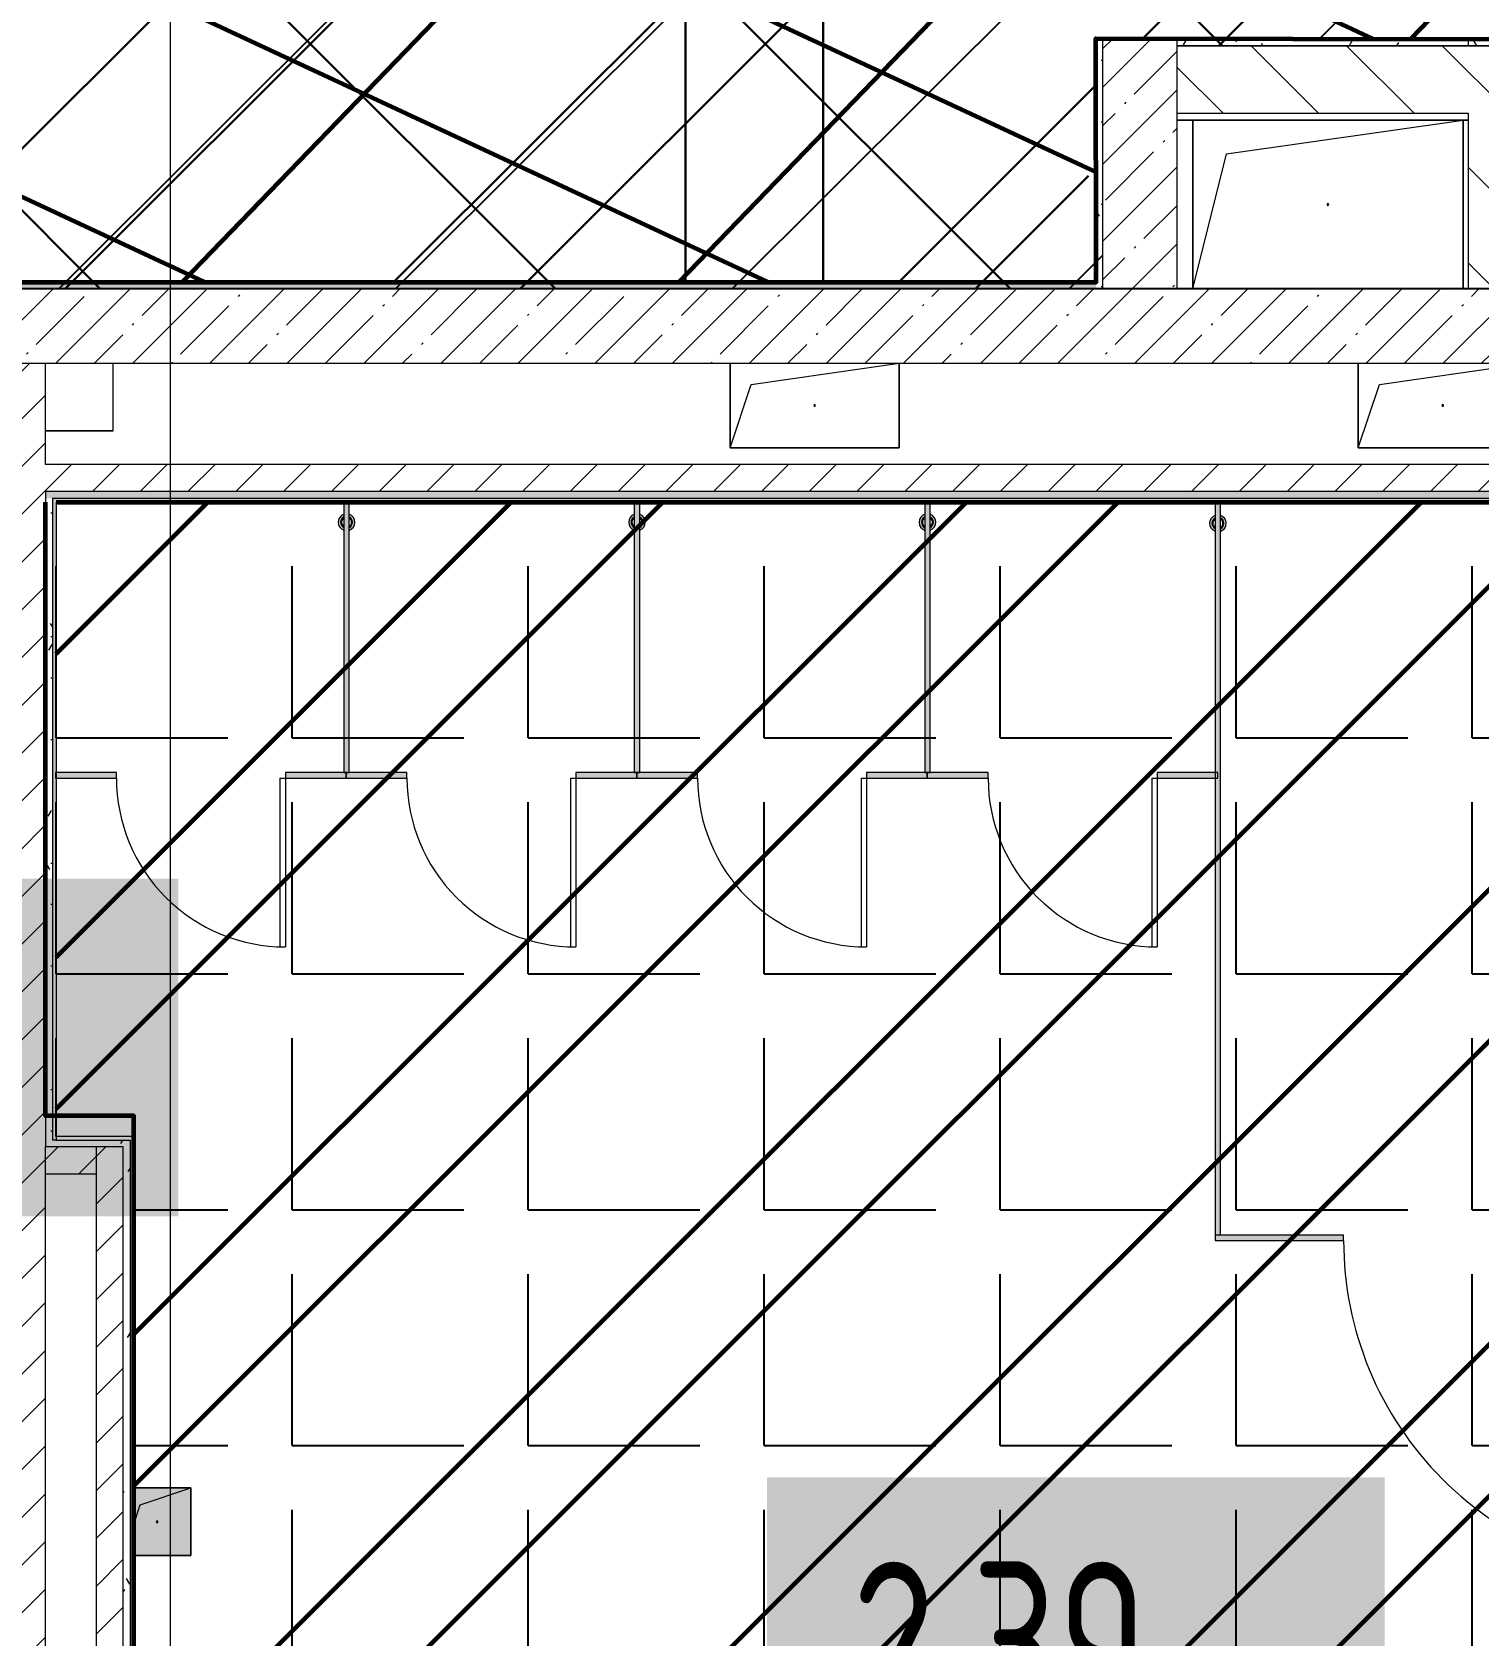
# Model space of a CAD drawing. Header units: millimetres. Extents: x -164500 to 426394, y -51911 to 102118.
# Drawn here: x 243022 to 247304, y 6611 to 11360 of the extents above; entities that cross this region are included whole.
import ezdxf

# ---------------------------------------------------------------- set-up
doc = ezdxf.new("R2010")
doc.units = ezdxf.units.MM
doc.linetypes.add('Осевая', pattern=[6350, 1270, -952.5, 3175, -952.5])
for name, color, linetype, lineweight in [('0) шлифовка', 5, 'Continuous', 60), ('1.4) Плинтус ПЛ-4', 6, 'Continuous', 60), ('196 1-3 этаж гидро изол', 6, 'Continuous', 60), ('5.2) Л-1 Линолеум', 100, 'Continuous', 30), ('7.5) НЗ Линолеум Темпо ПЛЮС', 134, 'Continuous', 30), ('8.1) Нал пол Окт', 5, 'Continuous', 60), ('A-FLOR', 7, 'Continuous', 9), ('A-GENM', 7, 'Continuous', 9), ('A-GENM-1', 7, 'Continuous', 20), ('A-WALL', 7, 'Continuous', 5), ('I-WALL', 7, 'Continuous', 5), ('Оси', 7, 'Continuous', 9), ('Оси-2', 7, 'Осевая', 9)]:
    doc.layers.add(name, color=color, linetype=linetype, lineweight=lineweight)
doc.layers.add('1.2) плитка КР3', color=160, linetype='Continuous')
doc.layers.add('3.2.3) Нал-ой пол 5 вып', color=5, linetype='Continuous')
doc.layers.add('A-AREA-PATT-2', color=7, linetype='Continuous', lineweight=5, true_color=0xcde0ef, transparency=1)
for name, color, linetype, lineweight, true_color in [('A-DOOR-1', 7, 'Continuous', 5, 0xc0c0c0), ('A-WALL-1', 9, 'Continuous', 5, 0x808080), ('A-WALL-FNSH-1', 9, 'Continuous', 5, 0x808080)]:
    doc.layers.add(name, color=color, linetype=linetype, lineweight=lineweight, true_color=true_color)
doc.styles.add('СПДС', font='ГОСТ тип А.ttf', dxfattribs={"width": 0.9})
pattern_1 = [(45, (148772.12, -0.94), (-70.71068, 70.71068), [])]
pattern_2 = [(45, (148772.12, -0.94), (-114.04925, 114.04925), []), (45, (148886.17, -0.94), (-114.04925, 114.04925), [201.612, -40.322, 6.706, -33.617])]
pattern_3 = [(135, (148772.12, -0.94), (-141.42136, -141.42136), [])]
pattern_4 = [(0, (148772.123, -0.94), (243.84, 60.96), [20.117, -162.763, 20.117, -162.763, -975.36]), (0, (148772.123, -0.94), (243.84, 60.96), [-365.76, 20.117, -345.643, 20.117, -162.763, -426.72]), (0, (148772.123, -0.94), (243.84, 60.96), [-914.4, 20.117, -101.803, 20.117, -284.683]), (120, (148863.563, 29.54), (-174.71291, 180.691634), [20.117, -162.763, 20.117, -162.763, -975.36]), (120, (148863.563, 29.54), (-174.71291, 180.691634), [-365.76, 20.117, -345.643, 20.117, -162.763, -426.72]), (120, (148863.563, 29.54), (-174.71291, 180.691634), [-914.4, 20.117, -101.803, 20.117, -284.683]), (240, (148894.043, 151.46), (-69.12709, -241.651634), [20.117, -162.763, 20.117, -162.763, -975.36]), (240, (148894.043, 151.46), (-69.12709, -241.651634), [-365.76, 20.117, -345.643, 20.117, -162.763, -426.72]), (240, (148894.043, 151.46), (-69.12709, -241.651634), [-914.4, 20.117, -101.803, 20.117, -284.683])]

# ---------------------------------------------------------------- blocks, each defined once
blk = doc.blocks.new('GM_Отверстие прямоугольное _в плите_ - Отверстие-V354-Объем проектирования 2 этажа')
at = {"layer": 'A-GENM'}
for p, q in [((-250, -125), (-250, 125)), ((-250, 125), (-250, -125)), ((-187.5, 62.5), (250, 125)), ((250, 125), (250, -125)), ((250, -125), (250, 125)), ((-250, -125), (-187.5, 62.5)), ((250, -125), (-250, -125)), ((-250, -125), (250, -125))]:
    blk.add_line(p, q, dxfattribs=at)
for start, end in [(360, 180), (180, 360)]:
    blk.add_arc((0, 0), 2.5, start, end, dxfattribs=at)
blk = doc.blocks.new('GM_Отверстие прямоугольное _в плите_ - Отверстие-V386-Объем проектирования 2 этажа')
at = {"layer": 'A-GENM'}
for p, q in [((-69, 100), (100, 100)), ((100, 100), (-69, 100)), ((-50, 50), (100, 100)), ((100, 100), (100, -100)), ((100, -100), (100, 100)), ((-69, -7), (-50, 50)), ((100, -100), (-69, -100)), ((-69, -100), (100, -100))]:
    blk.add_line(p, q, dxfattribs=at)
for start, end in [(360, 180), (180, 360)]:
    blk.add_arc((0, 0), 2.5, start, end, dxfattribs=at)
blk = doc.blocks.new('GM_Отверстие прямоугольное _в плите_ - Отверстие-21985264-Объем проектирования 2 этажа')
at = {"layer": 'A-GENM'}
for p, q in [((-400, -250), (-400, 250)), ((-400, 250), (400, 250)), ((400, 250), (-400, 250)), ((-400, 250), (-400, -250)), ((-300, 150), (400, 250)), ((400, 250), (400, -250)), ((400, -250), (400, 250)), ((-400, -250), (-300, 150))]:
    blk.add_line(p, q, dxfattribs=at)
for start, end in [(360, 180), (180, 360)]:
    blk.add_arc((0, 0), 2.5, start, end, dxfattribs=at)
blk = doc.blocks.new('131_Сантехническая перегородка 7 - СП-1-30858579-Объем проектирования 2 этажа')
at = {"layer": 'A-GENM'}
blk.add_hatch(color=256, dxfattribs=at).paths.add_polyline_path([(2165.9, -8), (2165.9, 8), (-4.1, 8), (-4.1, -8), (1166.2, -8)])
at = {"layer": 'A-GENM', "flags": 128}
for points in [[(71.5, 8), (71.1, 8.5), (70.8, 9), (70.4, 9.5), (70, 9.9), (69.6, 10.4), (69.2, 10.8), (68.8, 11.2), (68.3, 11.6), (67.8, 12), (67.3, 12.3), (66.8, 12.7), (66.3, 13), (65.8, 13.3), (65.3, 13.6), (64.7, 13.8), (64.2, 14), (63.6, 14.3), (63, 14.4), (62.4, 14.6), (61.9, 14.7), (61.3, 14.9), (60.7, 14.9), (60.1, 15), (59.5, 15.1), (58.9, 15.1), (58.3, 15.1), (57.7, 15), (57.1, 15), (56.5, 14.9), (55.9, 14.8), (55.3, 14.7), (54.7, 14.5), (54.1, 14.4), (53.5, 14.2), (53, 13.9), (52.4, 13.7), (51.9, 13.4), (51.4, 13.2), (50.8, 12.9), (50.3, 12.5), (49.8, 12.2), (49.3, 11.8), (48.9, 11.4), (48.4, 11), (48, 10.6), (47.6, 10.2), (47.2, 9.7), (46.8, 9.3), (46.4, 8.8), (46.1, 8.3), (45.9, 8)], [(45.9, -8), (46.3, -8.5), (46.6, -9), (47, -9.5), (47.4, -9.9), (47.8, -10.4), (48.2, -10.8), (48.6, -11.2), (49.1, -11.6), (49.6, -12), (50, -12.3), (50.5, -12.7), (51.1, -13), (51.6, -13.3), (52.1, -13.6), (52.7, -13.8), (53.2, -14), (53.8, -14.3), (54.4, -14.4), (54.9, -14.6), (55.5, -14.7), (56.1, -14.9), (56.7, -14.9), (57.3, -15), (57.9, -15.1), (58.5, -15.1), (59.1, -15.1), (59.7, -15), (60.3, -15), (60.9, -14.9), (61.5, -14.8), (62.1, -14.7), (62.7, -14.5), (63.3, -14.4), (63.8, -14.2), (64.4, -13.9), (65, -13.7), (65.5, -13.4), (66, -13.2), (66.6, -12.9), (67.1, -12.5), (67.6, -12.2), (68, -11.8), (68.5, -11.4), (69, -11), (69.4, -10.6), (69.8, -10.2), (70.2, -9.7), (70.6, -9.3), (70.9, -8.8), (71.3, -8.3), (71.5, -8)]]:
    blk.add_lwpolyline(points, dxfattribs=at)
at = {"layer": 'A-GENM'}
for radius, start, end in [(24.6, 19.9113, 160.0887), (17.6, 28.9731, 151.0269), (15.1, 33.7811, 146.2189), (24.6, 199.9113, 340.0887), (17.6, 208.9731, 331.0269), (15.1, 213.7811, 326.2189)]:
    blk.add_arc((58.7, 0), radius, start, end, dxfattribs=at)
at = {"layer": 'A-GENM-1'}
for p, q in [((2165.9, 8), (-4.1, 8)), ((-4.1, 8), (-4.1, -8)), ((2165.9, -8), (2165.9, 8)), ((-4.1, -8), (2165.9, -8))]:
    blk.add_line(p, q, dxfattribs=at)
blk = doc.blocks.new('131_Сантехническая перегородка 6 - СП-1-30839354-Объем проектирования 2 этажа')
at = {"layer": 'A-GENM'}
blk.add_hatch(color=256, dxfattribs=at).paths.add_polyline_path([(800, -8), (800, 8), (0, 8), (0, -8), (143.7, -8)])
at = {"layer": 'A-GENM', "flags": 128}
for points in [[(71.5, 8), (71.1, 8.5), (70.8, 9), (70.4, 9.5), (70, 9.9), (69.6, 10.4), (69.2, 10.8), (68.8, 11.2), (68.3, 11.6), (67.8, 12), (67.3, 12.3), (66.8, 12.7), (66.3, 13), (65.8, 13.3), (65.3, 13.6), (64.7, 13.8), (64.2, 14), (63.6, 14.3), (63, 14.4), (62.4, 14.6), (61.9, 14.7), (61.3, 14.9), (60.7, 14.9), (60.1, 15), (59.5, 15.1), (58.9, 15.1), (58.3, 15.1), (57.7, 15), (57.1, 15), (56.5, 14.9), (55.9, 14.8), (55.3, 14.7), (54.7, 14.5), (54.1, 14.4), (53.5, 14.2), (53, 13.9), (52.4, 13.7), (51.9, 13.4), (51.4, 13.2), (50.8, 12.9), (50.3, 12.5), (49.8, 12.2), (49.3, 11.8), (48.9, 11.4), (48.4, 11), (48, 10.6), (47.6, 10.2), (47.2, 9.7), (46.8, 9.3), (46.4, 8.8), (46.1, 8.3), (45.9, 8)], [(45.9, -8), (46.3, -8.5), (46.6, -9), (47, -9.5), (47.4, -9.9), (47.8, -10.4), (48.2, -10.8), (48.6, -11.2), (49.1, -11.6), (49.6, -12), (50, -12.3), (50.5, -12.7), (51.1, -13), (51.6, -13.3), (52.1, -13.6), (52.7, -13.8), (53.2, -14), (53.8, -14.3), (54.4, -14.4), (54.9, -14.6), (55.5, -14.7), (56.1, -14.9), (56.7, -14.9), (57.3, -15), (57.9, -15.1), (58.5, -15.1), (59.1, -15.1), (59.7, -15), (60.3, -15), (60.9, -14.9), (61.5, -14.8), (62.1, -14.7), (62.7, -14.5), (63.3, -14.4), (63.8, -14.2), (64.4, -13.9), (65, -13.7), (65.5, -13.4), (66, -13.2), (66.6, -12.9), (67.1, -12.5), (67.6, -12.2), (68, -11.8), (68.5, -11.4), (69, -11), (69.4, -10.6), (69.8, -10.2), (70.2, -9.7), (70.6, -9.3), (70.9, -8.8), (71.3, -8.3), (71.5, -8)]]:
    blk.add_lwpolyline(points, dxfattribs=at)
at = {"layer": 'A-GENM'}
for radius, start, end in [(24.6, 19.9113, 160.0887), (17.6, 28.9731, 151.0269), (15.1, 33.7811, 146.2189), (24.6, 199.9113, 340.0887), (17.6, 208.9731, 331.0269), (15.1, 213.7811, 326.2189)]:
    blk.add_arc((58.7, 0), radius, start, end, dxfattribs=at)
at = {"layer": 'A-GENM-1'}
for p, q in [((800, 8), (0, 8)), ((0, 8), (0, -8)), ((800, -8), (800, 8)), ((0, -8), (800, -8))]:
    blk.add_line(p, q, dxfattribs=at)
blk = doc.blocks.new('131_Сантехническая перегородка_Дверь МГН - СД-1-30883454-Объем проектирования 2 этажа')
at = {"layer": 'A-GENM'}
for points in [[(-350.5, 8), (-370, 8), (-370, -8), (10, -8), (10, 8), (-335.4, 8)], [(1390, 8), (1010, 8), (1010, -8), (1390, -8)]]:
    blk.add_hatch(color=256, dxfattribs=at).paths.add_polyline_path(points)
at = {"layer": 'A-DOOR-1'}
for p, q in [((10, 1008), (26, 1008)), ((10, 8), (10, 1008)), ((26, 8), (26, 1008)), ((10, 8), (26, 8))]:
    blk.add_line(p, q, dxfattribs=at)
blk.add_arc((10, 8), 1000, 360, 90, dxfattribs=at)
at = {"layer": 'A-GENM-1'}
for p, q in [((10, 8), (-370, 8)), ((-370, 8), (-370, -8)), ((10, -8), (10, 8)), ((1390, 8), (1010, 8)), ((1010, 8), (1010, -8)), ((1390, -8), (1390, 8)), ((-370, -8), (10, -8)), ((1010, -8), (1390, -8))]:
    blk.add_line(p, q, dxfattribs=at)
blk = doc.blocks.new('131_Сантехническая перегородка_Дверь 5 - СД-1-30835617-Объем проектирования 2 этажа')
at = {"layer": 'A-GENM'}
for points in [[(70, 8), (70, -8), (250, -8), (250, 8), (76.9, 8)], [(928.5, 8), (750, 8), (750, -8), (928.5, -8)]]:
    blk.add_hatch(color=256, dxfattribs=at).paths.add_polyline_path(points)
at = {"layer": 'A-DOOR-1'}
for p, q in [((266, 508), (250, 508)), ((250, 8), (250, 508)), ((266, 8), (266, 508)), ((266, 8), (250, 8))]:
    blk.add_line(p, q, dxfattribs=at)
blk.add_arc((250, 8), 500, 360, 90, dxfattribs=at)
at = {"layer": 'A-GENM-1'}
for p, q in [((250, 8), (70, 8)), ((70, 8), (70, -8)), ((250, -8), (250, 8)), ((930, 8), (750, 8)), ((750, 8), (750, -8)), ((930, -8), (930, 8)), ((70, -8), (250, -8)), ((750, -8), (930, -8))]:
    blk.add_line(p, q, dxfattribs=at)
blk = doc.blocks.new('131_Сантехническая перегородка_Дверь 5 - СД-1-V491-Объем проектирования 2 этажа')
at = {"layer": 'A-GENM'}
for points in [[(70, 8), (70, -8), (250, -8), (250, 8), (77.3, 8)], [(920.9, 8), (750, 8), (750, -8), (930, -8), (930, 8)]]:
    blk.add_hatch(color=256, dxfattribs=at).paths.add_polyline_path(points)
at = {"layer": 'A-DOOR-1'}
for p, q in [((266, 508), (250, 508)), ((250, 8), (250, 508)), ((266, 8), (266, 508)), ((266, 8), (250, 8))]:
    blk.add_line(p, q, dxfattribs=at)
blk.add_arc((250, 8), 500, 360, 90, dxfattribs=at)
at = {"layer": 'A-GENM-1'}
for p, q in [((250, 8), (70, 8)), ((70, 8), (70, -8)), ((250, -8), (250, 8)), ((930, 8), (750, 8)), ((750, 8), (750, -8)), ((930, -8), (930, 8)), ((70, -8), (250, -8)), ((750, -8), (930, -8))]:
    blk.add_line(p, q, dxfattribs=at)
blk = doc.blocks.new('131_Сантехническая перегородка_Дверь 5 - СД-1-V492-Объем проектирования 2 этажа')
at = {"layer": 'A-GENM'}
for points in [[(78, 8), (78, -8), (250, -8), (250, 8), (148.3, 8)], [(750, 8), (750, -8), (930, -8), (930, 8), (921.6, 8)]]:
    blk.add_hatch(color=256, dxfattribs=at).paths.add_polyline_path(points)
at = {"layer": 'A-DOOR-1'}
for p, q in [((266, 508), (250, 508)), ((250, 8), (250, 508)), ((266, 8), (266, 508)), ((266, 8), (250, 8))]:
    blk.add_line(p, q, dxfattribs=at)
blk.add_arc((250, 8), 500, 360, 90, dxfattribs=at)
at = {"layer": 'A-GENM-1'}
for p, q in [((250, 8), (70, 8)), ((70, 8), (70, -8)), ((250, -8), (250, 8)), ((930, 8), (750, 8)), ((750, 8), (750, -8)), ((930, -8), (930, 8)), ((70, -8), (250, -8)), ((750, -8), (930, -8))]:
    blk.add_line(p, q, dxfattribs=at)

msp = doc.modelspace()

# ---------------------------------------------------------------- hatches: boundary and pattern name
at = {"layer": '0) шлифовка', "true_color": 0x2776bb}
h = msp.add_hatch(dxfattribs=at)
h.set_pattern_fill('ANSI31', color=152, scale=222, angle=110)
h.set_pattern_definition([(155, (191173.1, 26480), (-297.8825, -638.811), [])])
h.paths.add_polyline_path([(247251.123, 13399), (247222.123, 13399), (245277.123, 13399), (245277.123, 13392), (245207.123, 13392), (243837.123, 13392.838), (243837.123, 13392), (243767.123, 13392), (243282.123, 13392.339), (243282.123, 13392), (243212.123, 13392), (241842.123, 13393.015), (241842.123, 13392), (241772.123, 13392), (241127.123, 13392.564), (241127.123, 13392), (241047.123, 13392), (241047.123, 13399), (240037.123, 13399), (240037.123, 13392), (239967.123, 13392), (239277.123, 13392.779), (239277.123, 13392), (239197.123, 13392), (239197.123, 13399), (238187.123, 13399), (238187.123, 13392), (238117.123, 13392), (234892.123, 13397.185), (234892.123, 13392), (234812.123, 13392), (234812.123, 13399), (233952.123, 13399), (233952.123, 13392), (233882.123, 13392), (233763.123, 13399), (233763.123, 10401), (237974.123, 10401), (237974.123, 10510), (237974.623, 10621), (238757.123, 10621), (246170.123, 10621), (246170.123, 11341), (246171.123, 11341), (247251.123, 11341)])
at = {"layer": '1.2) плитка КР3'}
h = msp.add_hatch(dxfattribs=at)
h.set_pattern_fill('ANGLE', color=256, scale=100)
h.set_pattern_definition([(0, (243093.1, 9968.06), (0, 698.5), [508, -190.5]), (90, (243093.1, 9968.06), (-698.5, 4e-14), [508, -190.5])])
h.paths.add_polyline_path([(249821.123, 9968.059), (243093.123, 9968.059), (243093.123, 8090.059), (243323.123, 8090.059), (243323.123, 5860.059), (244143.123, 5860.059), (244143.123, 5660.059), (246723.123, 5660.059), (246723.123, 5430.059), (248432.123, 5430.059), (248432.123, 5407.059), (248472.123, 5407.059), (248472.123, 5399.059), (248472.123, 5259.059), (248492.123, 5259.059), (248492.123, 5219.059), (248482.123, 5179.059), (249432.123, 5179.059), (249432.123, 5219.059), (249422.123, 5219.059), (249422.123, 5259.059), (249442.123, 5259.059), (249442.123, 5399.059), (249442.123, 5407.059), (249482.123, 5407.059), (249482.123, 5419.059), (249482.123, 5430.059), (249821.123, 5430.059)])
at = {"layer": '196 1-3 этаж гидро изол'}
h = msp.add_hatch(dxfattribs=at)
h.set_pattern_fill('ANSI32', color=256, scale=100)
h.set_pattern_definition([(45, (243093.1, 9968.1), (-673.52, 673.52), []), (45, (243542.1, 9968.1), (-673.52, 673.52), [])])
h.paths.add_polyline_path([(249821.123, 9968.059), (243093.123, 9968.059), (243093.123, 8090.059), (243323.123, 8090.059), (243323.123, 5860.059), (244143.123, 5860.059), (244143.123, 5660.059), (246723.123, 5660.059), (246723.123, 5430.059), (248432.123, 5430.059), (248432.123, 5407.059), (248472.123, 5407.059), (248472.123, 5399.059), (248472.123, 5259.059), (248492.123, 5259.059), (248492.123, 5219.059), (248482.123, 5179.059), (249432.123, 5179.059), (249432.123, 5219.059), (249422.123, 5219.059), (249422.123, 5259.059), (249442.123, 5259.059), (249442.123, 5399.059), (249442.123, 5407.059), (249482.123, 5407.059), (249482.123, 5419.059), (249482.123, 5430.059), (249821.123, 5430.059)])
at = {"layer": '3.2.3) Нал-ой пол 5 вып'}
h = msp.add_hatch(dxfattribs=at)
h.set_pattern_fill('ANSI34', color=256, scale=222)
h.set_pattern_definition([(45, (205553, 26879), (-2990.43, 2990.43), []), (45, (206550, 26879), (-2990.43, 2990.43), []), (45, (207546.7, 26879), (-2990.43, 2990.43), []), (45, (208543.6, 26879), (-2990.43, 2990.43), [])])
h.paths.add_polyline_path([(246191.123, 13400), (249601.123, 13400), (249601.123, 11339.058), (246191.123, 11339.058)])
h.paths.add_polyline_path([(246191.123, 10599.059), (233742.123, 10599.059), (233742.123, 13400), (246191.123, 13400)])
at = {"layer": '5.2) Л-1 Линолеум'}
h = msp.add_hatch(dxfattribs=at)
h.set_pattern_fill('ANSI37', color=256, scale=300)
h.set_pattern_definition([(45, (233742.1, 26815), (-673.52, 673.52), []), (135, (233742.1, 26815), (-673.52, -673.52), [])])
h.paths.add_polyline_path([(247230.123, 13358.059), (247201.123, 13358.059), (233742.123, 13358.059), (233742.123, 10599.059), (237954.623, 10599.059), (237954.623, 10600.059), (238736.123, 10600.059), (244310.116, 10600.059), (244310.116, 10601.059), (245958.898, 10601.059), (246149.123, 10600.163), (246149.123, 11320.058), (247230.123, 11320.058)])
at = {"layer": '7.5) НЗ Линолеум Темпо ПЛЮС'}
h = msp.add_hatch(dxfattribs=at)
h.set_pattern_fill('ANSI31', color=256, scale=333)
h.set_pattern_definition([(45, (191173.1, 26480), (-747.606, 747.606), [])])
h.paths.add_polyline_path([(247251.123, 13399), (247222.123, 13399), (245277.123, 13399), (245277.123, 13392), (245207.123, 13392), (243837.123, 13392.838), (243837.123, 13392), (243767.123, 13392), (243282.123, 13392.339), (243282.123, 13392), (243212.123, 13392), (241842.123, 13393.015), (241842.123, 13392), (241772.123, 13392), (241127.123, 13392.564), (241127.123, 13392), (241047.123, 13392), (241047.123, 13399), (240037.123, 13399), (240037.123, 13392), (239967.123, 13392), (239277.123, 13392.779), (239277.123, 13392), (239197.123, 13392), (239197.123, 13399), (238187.123, 13399), (238187.123, 13392), (238117.123, 13392), (234892.123, 13397.185), (234892.123, 13392), (234812.123, 13392), (234812.123, 13399), (233952.123, 13399), (233952.123, 13392), (233882.123, 13392), (233763.123, 13399), (233763.123, 10401), (237974.123, 10401), (237974.123, 10510), (237974.623, 10621), (238757.123, 10621), (246170.123, 10621), (246170.123, 11341), (246171.123, 11341), (247251.123, 11341)])
at = {"layer": '8.1) Нал пол Окт', "transparency": 33554687}
h = msp.add_hatch(dxfattribs=at)
h.set_pattern_fill('ANSI31', color=256, scale=333, angle=1)
h.set_pattern_definition([(46, (191173.1, 26480), (-760.54, 734.445), [])])
h.paths.add_polyline_path([(247251.123, 13399), (247222.123, 13399), (245277.123, 13399), (245277.123, 13392), (245207.123, 13392), (243837.123, 13392.838), (243837.123, 13392), (243767.123, 13392), (243282.123, 13392.339), (243282.123, 13392), (243212.123, 13392), (241842.123, 13393.015), (241842.123, 13392), (241772.123, 13392), (241127.123, 13392.564), (241127.123, 13392), (241047.123, 13392), (241047.123, 13399), (240037.123, 13399), (240037.123, 13392), (239967.123, 13392), (239277.123, 13392.779), (239277.123, 13392), (239197.123, 13392), (239197.123, 13399), (238187.123, 13399), (238187.123, 13392), (238117.123, 13392), (234892.123, 13397.185), (234892.123, 13392), (234812.123, 13392), (234812.123, 13399), (233952.123, 13399), (233952.123, 13392), (233882.123, 13392), (233763.123, 13399), (233763.123, 10401), (237974.123, 10401), (237974.123, 10510), (237974.623, 10621), (238757.123, 10621), (246170.123, 10621), (246170.123, 11341), (246171.123, 11341), (247251.123, 11341)])
at = {"layer": 'A-AREA-PATT-2'}
h = msp.add_hatch(color=256, dxfattribs=at)
h.paths.add_polyline_path([(243323.123, 6849.059), (243492.123, 6849.059), (243492.123, 7049.059), (243323.123, 7049.059)])
h.paths.add_polyline_path([(248264.124, 9883.278), (248264.124, 9893.529), (248261.467, 9894.629), (248257.053, 9905.286), (248264.124, 9927.295), (248255.369, 9922.041), (248248.72, 9912.89), (248250.938, 9894.629), (248260.181, 9884.558)])
h.paths.add_polyline_path([(246523.624, 9883.278), (246523.624, 9893.529), (246520.967, 9894.629), (246516.553, 9905.286), (246523.624, 9927.295), (246517.159, 9925.194), (246508.22, 9912.89), (246510.438, 9894.629), (246519.198, 9884.715)])
h.paths.add_polyline_path([(246539.624, 9883.278), (246546.088, 9885.378), (246555.027, 9897.682), (246552.809, 9915.943), (246544.049, 9925.857), (246539.624, 9925.194), (246539.624, 9917.043), (246543.057, 9914.069), (246546.695, 9905.286), (246539.624, 9885.378)])
h.paths.add_polyline_path([(248280.124, 9883.278), (248286.588, 9885.378), (248295.527, 9897.682), (248293.309, 9915.943), (248284.549, 9925.857), (248280.124, 9925.194), (248280.124, 9917.043), (248283.557, 9914.069), (248287.195, 9905.286), (248280.124, 9885.378)])
h.paths.add_polyline_path([(245679.999, 9886.357), (245686.463, 9888.458), (245695.402, 9900.762), (245693.184, 9919.023), (245684.424, 9928.937), (245679.999, 9928.274), (245679.999, 9920.123), (245683.432, 9917.149), (245687.07, 9908.366), (245679.999, 9888.458)])
h.paths.add_polyline_path([(243944.748, 9886.357), (243944.748, 9896.608), (243942.092, 9897.709), (243937.677, 9908.366), (243944.748, 9930.374), (243938.284, 9928.274), (243929.345, 9915.97), (243931.563, 9897.709), (243940.323, 9887.795)])
h.paths.add_polyline_path([(243960.748, 9886.357), (243967.213, 9888.458), (243976.152, 9900.762), (243973.934, 9919.023), (243965.174, 9928.937), (243960.748, 9928.274), (243960.748, 9920.123), (243964.181, 9917.149), (243967.82, 9908.366), (243960.748, 9888.458)])
h.paths.add_polyline_path([(244804.374, 9886.357), (244804.374, 9896.608), (244801.717, 9897.709), (244797.302, 9908.366), (244804.374, 9930.374), (244797.909, 9928.274), (244788.97, 9915.97), (244791.188, 9897.709), (244799.948, 9887.795)])
h.paths.add_polyline_path([(245663.999, 9886.357), (245663.999, 9896.608), (245661.342, 9897.709), (245656.928, 9908.366), (245663.999, 9930.374), (245657.534, 9928.274), (245648.595, 9915.97), (245650.813, 9897.709), (245659.573, 9887.795)])
h.paths.add_polyline_path([(244820.374, 9886.357), (244826.838, 9888.458), (244835.777, 9900.762), (244833.559, 9919.023), (244824.799, 9928.937), (244820.374, 9928.274), (244820.374, 9920.123), (244823.806, 9917.149), (244827.445, 9908.366), (244820.374, 9888.458)])
at = {"layer": 'I-WALL'}
h = msp.add_hatch(dxfattribs=at)
h.set_pattern_fill('FP_191', color=256, style=0, pattern_type=2)
h.set_pattern_definition(pattern_4)
h.paths.add_polyline_path([(246171.123, 10599.059), (246191.123, 10600.474), (246191.123, 11339.058), (246171.123, 11339.058), (246171.123, 10612.355)])
h = msp.add_hatch(dxfattribs=at)
h.set_pattern_fill('FP_1', color=256, style=0, pattern_type=2)
h.set_pattern_definition(pattern_2)
h.paths.add_polyline_path([(246191.123, 10599.059), (246411.123, 10599.059), (246411.123, 11339.058), (246191.123, 11339.058), (246191.123, 10600.474)])
h = msp.add_hatch(dxfattribs=at)
h.set_pattern_fill('FP_191', color=256, style=0, pattern_type=2)
h.set_pattern_definition(pattern_4)
h.paths.add_polyline_path([(249361.105, 11319.059), (249361.123, 11319.059), (249361.123, 11339.058), (246411.123, 11339.058), (246411.134, 11319.059), (249344.283, 11319.059)])
h = msp.add_hatch(dxfattribs=at)
h.set_pattern_fill('FP_23', color=256, style=0, pattern_type=2)
h.set_pattern_definition(pattern_3)
h.paths.add_polyline_path([(246411.123, 11119.059), (249361.123, 11119.059), (249361.121, 11319.058), (246411.124, 11319.058)])
h = msp.add_hatch(dxfattribs=at)
h.set_pattern_fill('FP_23', color=256, style=0, pattern_type=2)
h.set_pattern_definition(pattern_3)
h.paths.add_polyline_path([(247472.123, 10599.059), (247472.123, 11119.059), (247272.123, 11119.059), (247272.123, 10599.059)])
h = msp.add_hatch(dxfattribs=at)
h.set_pattern_fill('FP_191', color=256, style=0, pattern_type=2)
h.set_pattern_definition(pattern_4)
h.paths.add_polyline_path([(246171.123, 10599.059), (246170.123, 10619.059), (242232.123, 10619.059), (242232.123, 10607.059), (242262.123, 10607.059), (242262.123, 10599.059), (246170.123, 10599.059)])
h.paths.add_polyline_path([(240802.123, 10599.059), (241252.123, 10599.059), (241252.123, 10607.059), (241282.123, 10607.059), (241282.123, 10619.059), (240157.123, 10619.059), (240157.123, 10607.059), (240212.123, 10607.059), (240212.123, 10599.059), (240722.123, 10599.059)])
h.paths.add_polyline_path([(238503.267, 10599.059), (238702.123, 10599.059), (238702.123, 10607.059), (238757.123, 10607.059), (238757.123, 10619.059), (238157.716, 10617.011), (238382.123, 10599.059)])
h.paths.add_polyline_path([(238122.123, 10599.059), (238132.123, 10599.059), (238132.123, 10619.059), (237995.623, 10619.059), (237995.623, 10599.059)])
h = msp.add_hatch(dxfattribs=at)
h.set_pattern_fill('FP_1', color=256, style=0, pattern_type=2)
h.set_pattern_definition(pattern_2)
h.paths.add_polyline_path([(242982.123, 10379.059), (250382.123, 10379.059), (250382.123, 10599.059), (242982.123, 10599.059), (242982.123, 10379.672)])
h = msp.add_hatch(dxfattribs=at)
h.set_pattern_fill('FP_22', color=256, style=0, pattern_type=2)
h.set_pattern_definition(pattern_1)
h.paths.add_polyline_path([(243062.123, 5399.059), (243062.123, 10379.059), (242982.123, 10379.059), (242982.123, 5399.059)])
h = msp.add_hatch(dxfattribs=at)
h.set_pattern_fill('FP_22', color=256, style=0, pattern_type=2)
h.set_pattern_definition(pattern_1)
h.paths.add_polyline_path([(249852.123, 9999.059), (249852.123, 10079.059), (243062.123, 10079.059), (243062.123, 9999.059), (249832.123, 9999.059)])
h = msp.add_hatch(dxfattribs=at)
h.set_pattern_fill('FP_191', color=256, style=0, pattern_type=2)
h.set_pattern_definition(pattern_4)
h.paths.add_polyline_path([(249821.123, 9979.059), (249832.123, 9979.059), (249832.123, 9999.059), (243062.123, 9999.059), (243062.123, 9979.059), (249784.495, 9979.059)])
h = msp.add_hatch(dxfattribs=at)
h.set_pattern_fill('FP_191', color=256, style=0, pattern_type=2)
h.set_pattern_definition(pattern_4)
h.paths.add_polyline_path([(243062.123, 8059.059), (243082.123, 8059.059), (243082.123, 9979.059), (243062.123, 9979.059), (243062.123, 8223.441)])
for points in [[(249832.123, 9968.059), (249832.123, 9979.059), (243082.123, 9979.059), (243084.432, 9968.059), (249829.707, 9968.059)], [(243093.123, 8079.059), (243093.123, 9968.059), (243082.123, 9968.059), (243082.123, 8079.059)], [(243289.752, 8079.059), (243323.123, 8081.259), (243323.123, 8090.059), (243093.123, 8090.059), (243093.123, 8079.059), (243264.14, 8079.059)], [(243312.123, 5849.059), (243323.123, 5849.059), (243323.123, 8079.059), (243312.123, 8079.059), (243312.123, 6619.059)]]:
    msp.add_hatch(color=256, dxfattribs=at).paths.add_polyline_path(points)
h = msp.add_hatch(dxfattribs=at)
h.set_pattern_fill('FP_191', color=256, style=0, pattern_type=2)
h.set_pattern_definition(pattern_4)
h.paths.add_polyline_path([(243312.123, 8059.059), (243312.024, 8079.059), (243082.123, 8079.059), (243082.123, 8059.059), (243292.123, 8059.059)])
h = msp.add_hatch(dxfattribs=at)
h.set_pattern_fill('FP_22', color=256, style=0, pattern_type=2)
h.set_pattern_definition(pattern_1)
h.paths.add_polyline_path([(243062.123, 7979.059), (243292.123, 7979.059), (243292.123, 8059.059), (243062.123, 8059.059)])
h = msp.add_hatch(dxfattribs=at)
h.set_pattern_fill('FP_191', color=256, style=0, pattern_type=2)
h.set_pattern_definition(pattern_4)
h.paths.add_polyline_path([(243292.123, 5829.059), (243312.123, 5829.059), (243312.123, 8059.059), (243292.123, 8059.059), (243292.123, 6619.059)])
h = msp.add_hatch(dxfattribs=at)
h.set_pattern_fill('FP_22', color=256, style=0, pattern_type=2)
h.set_pattern_definition(pattern_1)
h.paths.add_polyline_path([(243212.123, 5829.059), (243292.123, 5829.059), (243292.123, 7979.059), (243212.123, 7979.059), (243212.123, 6619.059)])

# ---------------------------------------------------------------- linework, layer by layer
at = {"layer": '1.2) плитка КР3'}
msp.add_lwpolyline([(233742.123, 13389.059), (269982.123, 13389.059), (269982.123, 10599.059), (233742.123, 10599.059)], close=True, dxfattribs=at)
at = {"layer": '1.4) Плинтус ПЛ-4'}
msp.add_lwpolyline([(242232.123, 10619.559), (246171.123, 10619.059), (246170.123, 11340.068), (247336.123, 11339.058)], dxfattribs=at)
at = {"layer": '196 1-3 этаж гидро изол'}
for points in [[(248432.123, 5430.059), (246723.123, 5430.059), (246712.123, 5649.059), (244143.123, 5649.059), (244143.123, 5860.059), (243323.123, 5903.436), (243323.123, 8151.198), (243062.123, 8151.198), (243062.123, 9968.059)], [(243093.123, 9968.059), (249821.123, 9968.059), (249821.123, 5419.059), (249482.123, 5407.059)]]:
    msp.add_lwpolyline(points, dxfattribs=at)
at = {"layer": '7.5) НЗ Линолеум Темпо ПЛЮС'}
for points in [[(244955.931, 13397.059), (244955.931, 10619.059)], [(245362.931, 10619.059), (245362.931, 13397.059)]]:
    msp.add_lwpolyline(points, dxfattribs=at)
at = {"layer": 'A-FLOR'}
for p, q in [((246411.123, 11320), (249361.123, 11320)), ((246411.123, 11319.059), (249361.123, 11319.059)), ((246411.123, 11100), (247257.123, 11100)), ((246411.123, 11099.059), (247257.123, 11099.059)), ((247257.123, 11100), (247272.123, 11100)), ((247257.123, 11099.059), (247272.123, 11099.059)), ((243262.123, 10180), (243262.123, 10380)), ((243262.123, 10179.059), (243262.123, 10379.059)), ((243062.123, 10180), (243262.123, 10180)), ((243062.123, 10179.059), (243262.123, 10179.059))]:
    msp.add_line(p, q, dxfattribs=at)
at = {"layer": 'A-WALL'}
for p, q in [((247251.123, 11339.058), (249601.123, 11339.058)), ((242232.123, 10619.059), (246171.123, 10619.059)), ((249852.123, 9999.059), (243062.123, 9999.059)), ((243062.123, 9999.059), (243062.123, 8059.059)), ((249821.123, 9979.059), (243082.123, 9979.059)), ((243082.123, 9979.059), (243082.123, 8079.059)), ((243292.123, 8059.059), (243062.123, 8059.059)), ((243312.123, 8059.059), (243312.123, 5849.059))]:
    msp.add_line(p, q, dxfattribs=at)
at = {"layer": 'A-WALL-1'}
for p, q in [((246171.123, 11340.058), (246171.123, 10619.059)), ((246191.123, 11340.058), (246171.123, 11340.058)), ((246191.123, 10599.059), (246191.123, 11340.058)), ((246411.123, 10599.059), (246411.123, 11339.058)), ((249361.123, 11319.059), (246411.123, 11319.059)), ((246411.123, 11319.058), (249361.123, 11319.058)), ((247272.123, 11339.058), (247272.123, 11319.059)), ((246411.123, 11119.059), (247272.123, 11119.059)), ((247272.123, 11119.059), (247272.123, 10599.059)), ((242262.123, 10599.059), (246191.123, 10599.059)), ((249361.123, 10599.059), (246411.123, 10599.059)), ((242982.123, 10379.059), (250382.123, 10379.059)), ((243062.123, 10079.059), (243062.123, 10379.059)), ((249852.123, 10079.059), (243062.123, 10079.059)), ((243093.123, 8079.059), (243082.123, 8079.059)), ((243062.123, 5399.059), (243062.123, 8059.059)), ((243212.123, 8059.059), (243212.123, 5829.059)), ((243292.123, 5829.059), (243292.123, 8059.059)), ((243062.123, 7979.059), (243212.123, 7979.059))]:
    msp.add_line(p, q, dxfattribs=at)
at = {"layer": 'A-WALL-FNSH-1'}
for p, q in [((246170.123, 11340.058), (246170.123, 10620.059)), ((246171.123, 11340.058), (246170.123, 11340.058)), ((247251.123, 11340.058), (246191.123, 11340.058)), ((246191.123, 11339.058), (247251.123, 11339.058)), ((247251.123, 11339.058), (247251.123, 11340.058)), ((246170.123, 10620.059), (242232.123, 10620.059)), ((243093.123, 9968.059), (249832.123, 9968.059)), ((243093.123, 9968.059), (243093.123, 8079.059)), ((243323.123, 8090.059), (243093.123, 8090.059)), ((243093.123, 8079.059), (243312.123, 8079.059)), ((243312.123, 8079.059), (243312.123, 8059.059)), ((243323.123, 8090.059), (243323.123, 5849.059))]:
    msp.add_line(p, q, dxfattribs=at)
at = {"layer": 'Оси'}
msp.add_lwpolyline([(243432.123, -1907.2), (243432.123, 3092.8), (243432.123, 16914.156), (243432.123, 21914.156)], dxfattribs=at)
at = {"layer": 'Оси-2'}
msp.add_line((243432.123, 3093.741), (243432.123, 16915.097), dxfattribs=at)

# ---------------------------------------------------------------- block references
at = {"layer": 'A-GENM'}
for name, p in [('GM_Отверстие прямоугольное _в плите_ - Отверстие-21985264-Объем проектирования 2 этажа', (246857.123, 10849.059)), ('GM_Отверстие прямоугольное _в плите_ - Отверстие-V354-Объем проектирования 2 этажа', (245338.234, 10254.059)), ('GM_Отверстие прямоугольное _в плите_ - Отверстие-V354-Объем проектирования 2 этажа', (247197.123, 10254.059)), ('GM_Отверстие прямоугольное _в плите_ - Отверстие-V386-Объем проектирования 2 этажа', (243392.123, 6949.059))]:
    msp.add_blockref(name, p, dxfattribs=at)
for name, p, rotation in [('131_Сантехническая перегородка 6 - СП-1-30839354-Объем проектирования 2 этажа', (243952.748, 9967.059), 270.0000000000007), ('131_Сантехническая перегородка 6 - СП-1-30839354-Объем проектирования 2 этажа', (244812.374, 9967.059), 270.0000000000007), ('131_Сантехническая перегородка 6 - СП-1-30839354-Объем проектирования 2 этажа', (245671.999, 9967.059), 270.0000000000007), ('131_Сантехническая перегородка 7 - СП-1-30858579-Объем проектирования 2 этажа', (246531.624, 9963.979), 269.9999999999999), ('131_Сантехническая перегородка_Дверь 5 - СД-1-30835617-Объем проектирования 2 этажа', (244021.624, 9159.059), 180), ('131_Сантехническая перегородка_Дверь 5 - СД-1-V491-Объем проектирования 2 этажа', (244881.624, 9159.059), 180), ('131_Сантехническая перегородка_Дверь 5 - СД-1-V491-Объем проектирования 2 этажа', (245741.624, 9159.059), 180), ('131_Сантехническая перегородка_Дверь 5 - СД-1-V492-Объем проектирования 2 этажа', (246601.624, 9159.059), 180), ('131_Сантехническая перегородка_Дверь МГН - СД-1-30883454-Объем проектирования 2 этажа', (247913.624, 7790.059), 180)]:
    msp.add_blockref(name, p, dxfattribs=dict(at, rotation=rotation))

# ---------------------------------------------------------------- texts
at = {"char_height": 500, "width": 1327.5945, "attachment_point": 1, "style": 'СПДС', "bg_fill": 1, "box_fill_scale": 1.5, "bg_fill_color": 7, "bg_fill_true_color": 16777215, "bg_fill_transparency": 0}
for s, insert in [('2.38', (241877.844, 8603.078)), ('2.39', (245447.445, 6830.587))]:
    msp.add_mtext(s, dxfattribs=dict(at, insert=insert))

doc.saveas('drawing.dxf')
